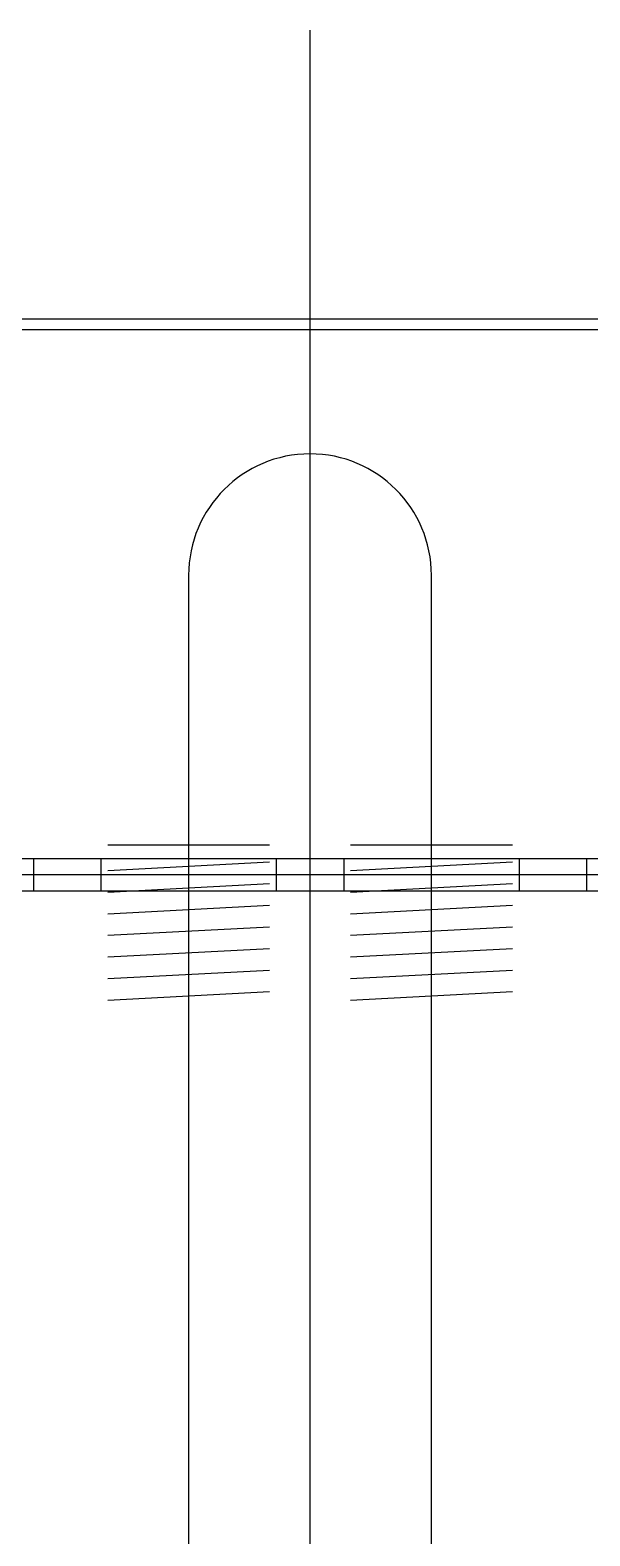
# Model space of a CAD drawing. Header units: millimetres. Extents: x 198973 to 319987, y 50799 to 202761.
# Drawn here: x 214412 to 214620, y 87858 to 88417 of the extents above; entities that cross this region are included whole.
import ezdxf

# ---------------------------------------------------------------- set-up
doc = ezdxf.new("R2010")
doc.units = ezdxf.units.MM
doc.header["$LTSCALE"] = 1000
doc.linetypes.add('CENTER', pattern=[2, 1.25, -0.25, 0.25, -0.25])
doc.linetypes.add('DOTE', pattern=[2.42, 2, -0.2, 0.02, -0.2])
doc.layers.add('DOTE', color=8, linetype='CENTER')
doc.layers.add('PUB_HATCH', color=8, linetype='Continuous')

msp = doc.modelspace()

# ---------------------------------------------------------------- linework, layer by layer
at = {"layer": 'DOTE', "linetype": 'DOTE'}
for p, q in [((214516.23, 87018.5), (214516.23, 88416.5)), ((221207.98, 88103.41), (204761.96, 88103.41))]:
    msp.add_line(p, q, dxfattribs=at)
at = {"layer": 'PUB_HATCH'}
for p, q in [((213857.23, 88309.41), (215174.23, 88309.41)), ((215174.23, 88305.41), (213857.23, 88305.41)), ((214471.23, 88214.41), (214471.23, 87192.41)), ((214561.23, 87192.41), (214561.23, 88214.41)), ((213626.23, 88109.41), (215406.23, 88109.41)), ((213808.73, 88109.41), (215223.73, 88109.41)), ((213626.23, 88097.41), (215406.23, 88097.41))]:
    msp.add_line(p, q, dxfattribs=at)
at = {"layer": 'PUB_HATCH', "ltscale": 0.5}
for p, q in [((214413.73, 88109.41), (214413.73, 88097.41)), ((214438.73, 88109.41), (214438.73, 88097.41)), ((214441.23, 88114.41), (214501.23, 88114.41)), ((214441.23, 88114.41), (214501.23, 88114.41)), ((214441.23, 88114.41), (214501.23, 88114.41)), ((214441.23, 88114.41), (214501.23, 88114.41)), ((214441.23, 88114.41), (214501.23, 88114.41)), ((214441.23, 88114.41), (214501.23, 88114.41)), ((214441.23, 88114.41), (214501.23, 88114.41)), ((214441.23, 88114.41), (214501.23, 88114.41)), ((214441.23, 88114.41), (214501.23, 88114.41)), ((214441.23, 88114.41), (214501.23, 88114.41)), ((214441.23, 88114.41), (214501.23, 88114.41)), ((214441.23, 88114.41), (214501.23, 88114.41)), ((214441.23, 88114.41), (214501.23, 88114.41)), ((214441.23, 88114.41), (214501.23, 88114.41)), ((214441.23, 88114.41), (214501.23, 88114.41)), ((214441.23, 88114.41), (214501.23, 88114.41)), ((214441.23, 88114.41), (214501.23, 88114.41)), ((214441.23, 88114.41), (214501.23, 88114.41)), ((214441.23, 88114.41), (214501.23, 88114.41)), ((214441.23, 88114.41), (214501.23, 88114.41)), ((214441.23, 88114.41), (214501.23, 88114.41)), ((214441.23, 88114.41), (214501.23, 88114.41)), ((214441.23, 88114.41), (214501.23, 88114.41)), ((214441.23, 88114.41), (214501.23, 88114.41)), ((214441.23, 88114.41), (214501.23, 88114.41)), ((214441.23, 88114.41), (214501.23, 88114.41)), ((214503.73, 88109.41), (214503.73, 88097.41)), ((214528.73, 88109.41), (214528.73, 88097.41)), ((214531.23, 88114.41), (214591.23, 88114.41)), ((214531.23, 88114.41), (214591.23, 88114.41)), ((214531.23, 88114.41), (214591.23, 88114.41)), ((214531.23, 88114.41), (214591.23, 88114.41)), ((214531.23, 88114.41), (214591.23, 88114.41)), ((214531.23, 88114.41), (214591.23, 88114.41)), ((214531.23, 88114.41), (214591.23, 88114.41)), ((214531.23, 88114.41), (214591.23, 88114.41)), ((214531.23, 88114.41), (214591.23, 88114.41)), ((214531.23, 88114.41), (214591.23, 88114.41)), ((214531.23, 88114.41), (214591.23, 88114.41)), ((214531.23, 88114.41), (214591.23, 88114.41)), ((214531.23, 88114.41), (214591.23, 88114.41)), ((214531.23, 88114.41), (214591.23, 88114.41)), ((214531.23, 88114.41), (214591.23, 88114.41)), ((214531.23, 88114.41), (214591.23, 88114.41)), ((214531.23, 88114.41), (214591.23, 88114.41)), ((214531.23, 88114.41), (214591.23, 88114.41)), ((214531.23, 88114.41), (214591.23, 88114.41)), ((214531.23, 88114.41), (214591.23, 88114.41)), ((214531.23, 88114.41), (214591.23, 88114.41)), ((214531.23, 88114.41), (214591.23, 88114.41)), ((214531.23, 88114.41), (214591.23, 88114.41)), ((214531.23, 88114.41), (214591.23, 88114.41)), ((214531.23, 88114.41), (214591.23, 88114.41)), ((214531.23, 88114.41), (214591.23, 88114.41)), ((214593.73, 88109.41), (214593.73, 88097.41)), ((214618.73, 88109.41), (214618.73, 88097.41)), ((214501.23, 88107.99), (214441.23, 88104.84)), ((214501.23, 88107.99), (214441.23, 88104.84)), ((214501.23, 88107.99), (214441.23, 88104.84)), ((214501.23, 88107.99), (214441.23, 88104.84)), ((214501.23, 88107.99), (214441.23, 88104.84)), ((214501.23, 88107.99), (214441.23, 88104.84)), ((214501.23, 88107.99), (214441.23, 88104.84)), ((214501.23, 88107.99), (214441.23, 88104.84)), ((214501.23, 88107.99), (214441.23, 88104.84)), ((214501.23, 88107.99), (214441.23, 88104.84)), ((214501.23, 88107.99), (214441.23, 88104.84)), ((214501.23, 88107.99), (214441.23, 88104.84)), ((214501.23, 88107.99), (214441.23, 88104.84)), ((214501.23, 88107.99), (214441.23, 88104.84)), ((214501.23, 88107.99), (214441.23, 88104.84)), ((214501.23, 88107.99), (214441.23, 88104.84)), ((214501.23, 88107.99), (214441.23, 88104.84)), ((214501.23, 88107.99), (214441.23, 88104.84)), ((214501.23, 88107.99), (214441.23, 88104.84)), ((214501.23, 88107.99), (214441.23, 88104.84)), ((214501.23, 88107.99), (214441.23, 88104.84)), ((214501.23, 88107.99), (214441.23, 88104.84)), ((214501.23, 88107.99), (214441.23, 88104.84)), ((214501.23, 88107.99), (214441.23, 88104.84)), ((214501.23, 88107.99), (214441.23, 88104.84)), ((214501.23, 88107.99), (214441.23, 88104.84)), ((214591.23, 88107.99), (214531.23, 88104.84)), ((214591.23, 88107.99), (214531.23, 88104.84)), ((214591.23, 88107.99), (214531.23, 88104.84)), ((214591.23, 88107.99), (214531.23, 88104.84)), ((214591.23, 88107.99), (214531.23, 88104.84)), ((214591.23, 88107.99), (214531.23, 88104.84)), ((214591.23, 88107.99), (214531.23, 88104.84)), ((214591.23, 88107.99), (214531.23, 88104.84)), ((214591.23, 88107.99), (214531.23, 88104.84)), ((214591.23, 88107.99), (214531.23, 88104.84)), ((214591.23, 88107.99), (214531.23, 88104.84)), ((214591.23, 88107.99), (214531.23, 88104.84)), ((214591.23, 88107.99), (214531.23, 88104.84)), ((214591.23, 88107.99), (214531.23, 88104.84)), ((214591.23, 88107.99), (214531.23, 88104.84)), ((214591.23, 88107.99), (214531.23, 88104.84)), ((214591.23, 88107.99), (214531.23, 88104.84)), ((214591.23, 88107.99), (214531.23, 88104.84)), ((214591.23, 88107.99), (214531.23, 88104.84)), ((214591.23, 88107.99), (214531.23, 88104.84)), ((214591.23, 88107.99), (214531.23, 88104.84)), ((214591.23, 88107.99), (214531.23, 88104.84)), ((214591.23, 88107.99), (214531.23, 88104.84)), ((214591.23, 88107.99), (214531.23, 88104.84)), ((214591.23, 88107.99), (214531.23, 88104.84)), ((214591.23, 88107.99), (214531.23, 88104.84)), ((214501.23, 88099.98), (214441.23, 88096.83)), ((214501.23, 88099.98), (214441.23, 88096.83)), ((214501.23, 88099.98), (214441.23, 88096.83)), ((214501.23, 88099.98), (214441.23, 88096.83)), ((214501.23, 88099.98), (214441.23, 88096.83)), ((214501.23, 88099.98), (214441.23, 88096.83)), ((214501.23, 88099.98), (214441.23, 88096.83)), ((214501.23, 88099.98), (214441.23, 88096.83)), ((214501.23, 88099.98), (214441.23, 88096.83)), ((214501.23, 88099.98), (214441.23, 88096.83)), ((214501.23, 88099.98), (214441.23, 88096.83)), ((214501.23, 88099.98), (214441.23, 88096.83)), ((214501.23, 88099.98), (214441.23, 88096.83)), ((214501.23, 88099.98), (214441.23, 88096.83)), ((214501.23, 88099.98), (214441.23, 88096.83)), ((214501.23, 88099.98), (214441.23, 88096.83)), ((214501.23, 88099.98), (214441.23, 88096.83)), ((214501.23, 88099.98), (214441.23, 88096.83)), ((214501.23, 88099.98), (214441.23, 88096.83)), ((214501.23, 88099.98), (214441.23, 88096.83)), ((214501.23, 88099.98), (214441.23, 88096.83)), ((214501.23, 88099.98), (214441.23, 88096.83)), ((214501.23, 88099.98), (214441.23, 88096.83)), ((214501.23, 88099.98), (214441.23, 88096.83)), ((214501.23, 88099.98), (214441.23, 88096.83)), ((214501.23, 88099.98), (214441.23, 88096.83)), ((214591.23, 88099.98), (214531.23, 88096.83)), ((214591.23, 88099.98), (214531.23, 88096.83)), ((214591.23, 88099.98), (214531.23, 88096.83)), ((214591.23, 88099.98), (214531.23, 88096.83)), ((214591.23, 88099.98), (214531.23, 88096.83)), ((214591.23, 88099.98), (214531.23, 88096.83)), ((214591.23, 88099.98), (214531.23, 88096.83)), ((214591.23, 88099.98), (214531.23, 88096.83)), ((214591.23, 88099.98), (214531.23, 88096.83)), ((214591.23, 88099.98), (214531.23, 88096.83)), ((214591.23, 88099.98), (214531.23, 88096.83)), ((214591.23, 88099.98), (214531.23, 88096.83)), ((214591.23, 88099.98), (214531.23, 88096.83)), ((214591.23, 88099.98), (214531.23, 88096.83)), ((214591.23, 88099.98), (214531.23, 88096.83)), ((214591.23, 88099.98), (214531.23, 88096.83)), ((214591.23, 88099.98), (214531.23, 88096.83)), ((214591.23, 88099.98), (214531.23, 88096.83)), ((214591.23, 88099.98), (214531.23, 88096.83)), ((214591.23, 88099.98), (214531.23, 88096.83)), ((214591.23, 88099.98), (214531.23, 88096.83)), ((214591.23, 88099.98), (214531.23, 88096.83)), ((214591.23, 88099.98), (214531.23, 88096.83)), ((214591.23, 88099.98), (214531.23, 88096.83)), ((214591.23, 88099.98), (214531.23, 88096.83)), ((214591.23, 88099.98), (214531.23, 88096.83)), ((214501.23, 88091.97), (214441.23, 88088.82)), ((214501.23, 88091.97), (214441.23, 88088.82)), ((214501.23, 88091.97), (214441.23, 88088.82)), ((214501.23, 88091.97), (214441.23, 88088.82)), ((214501.23, 88091.97), (214441.23, 88088.82)), ((214501.23, 88091.97), (214441.23, 88088.82)), ((214501.23, 88091.97), (214441.23, 88088.82)), ((214501.23, 88091.97), (214441.23, 88088.82)), ((214501.23, 88091.97), (214441.23, 88088.82)), ((214501.23, 88091.97), (214441.23, 88088.82)), ((214501.23, 88091.97), (214441.23, 88088.82)), ((214501.23, 88091.97), (214441.23, 88088.82)), ((214501.23, 88091.97), (214441.23, 88088.82)), ((214501.23, 88091.97), (214441.23, 88088.82)), ((214501.23, 88091.97), (214441.23, 88088.82)), ((214501.23, 88091.97), (214441.23, 88088.82)), ((214501.23, 88091.97), (214441.23, 88088.82)), ((214501.23, 88091.97), (214441.23, 88088.82)), ((214501.23, 88091.97), (214441.23, 88088.82)), ((214501.23, 88091.97), (214441.23, 88088.82)), ((214501.23, 88091.97), (214441.23, 88088.82)), ((214501.23, 88091.97), (214441.23, 88088.82)), ((214501.23, 88091.97), (214441.23, 88088.82)), ((214501.23, 88091.97), (214441.23, 88088.82)), ((214501.23, 88091.97), (214441.23, 88088.82)), ((214501.23, 88091.97), (214441.23, 88088.82)), ((214591.23, 88091.97), (214531.23, 88088.82)), ((214591.23, 88091.97), (214531.23, 88088.82)), ((214591.23, 88091.97), (214531.23, 88088.82)), ((214591.23, 88091.97), (214531.23, 88088.82)), ((214591.23, 88091.97), (214531.23, 88088.82)), ((214591.23, 88091.97), (214531.23, 88088.82)), ((214591.23, 88091.97), (214531.23, 88088.82)), ((214591.23, 88091.97), (214531.23, 88088.82)), ((214591.23, 88091.97), (214531.23, 88088.82)), ((214591.23, 88091.97), (214531.23, 88088.82)), ((214591.23, 88091.97), (214531.23, 88088.82)), ((214591.23, 88091.97), (214531.23, 88088.82)), ((214591.23, 88091.97), (214531.23, 88088.82)), ((214591.23, 88091.97), (214531.23, 88088.82)), ((214591.23, 88091.97), (214531.23, 88088.82)), ((214591.23, 88091.97), (214531.23, 88088.82)), ((214591.23, 88091.97), (214531.23, 88088.82)), ((214591.23, 88091.97), (214531.23, 88088.82)), ((214591.23, 88091.97), (214531.23, 88088.82)), ((214591.23, 88091.97), (214531.23, 88088.82)), ((214591.23, 88091.97), (214531.23, 88088.82)), ((214591.23, 88091.97), (214531.23, 88088.82)), ((214591.23, 88091.97), (214531.23, 88088.82)), ((214591.23, 88091.97), (214531.23, 88088.82)), ((214591.23, 88091.97), (214531.23, 88088.82)), ((214591.23, 88091.97), (214531.23, 88088.82)), ((214501.23, 88083.95), (214441.23, 88080.81)), ((214501.23, 88083.95), (214441.23, 88080.81)), ((214501.23, 88083.95), (214441.23, 88080.81)), ((214501.23, 88083.95), (214441.23, 88080.81)), ((214501.23, 88083.95), (214441.23, 88080.81)), ((214501.23, 88083.95), (214441.23, 88080.81)), ((214501.23, 88083.95), (214441.23, 88080.81)), ((214501.23, 88083.95), (214441.23, 88080.81)), ((214501.23, 88083.95), (214441.23, 88080.81)), ((214501.23, 88083.95), (214441.23, 88080.81)), ((214501.23, 88083.95), (214441.23, 88080.81)), ((214501.23, 88083.95), (214441.23, 88080.81)), ((214501.23, 88083.95), (214441.23, 88080.81)), ((214501.23, 88083.95), (214441.23, 88080.81)), ((214501.23, 88083.95), (214441.23, 88080.81)), ((214501.23, 88083.95), (214441.23, 88080.81)), ((214501.23, 88083.95), (214441.23, 88080.81)), ((214501.23, 88083.95), (214441.23, 88080.81)), ((214501.23, 88083.95), (214441.23, 88080.81)), ((214501.23, 88083.95), (214441.23, 88080.81)), ((214501.23, 88083.95), (214441.23, 88080.81)), ((214501.23, 88083.95), (214441.23, 88080.81)), ((214501.23, 88083.95), (214441.23, 88080.81)), ((214501.23, 88083.95), (214441.23, 88080.81)), ((214501.23, 88083.95), (214441.23, 88080.81)), ((214501.23, 88083.95), (214441.23, 88080.81)), ((214591.23, 88083.95), (214531.23, 88080.81)), ((214591.23, 88083.95), (214531.23, 88080.81)), ((214591.23, 88083.95), (214531.23, 88080.81)), ((214591.23, 88083.95), (214531.23, 88080.81)), ((214591.23, 88083.95), (214531.23, 88080.81)), ((214591.23, 88083.95), (214531.23, 88080.81)), ((214591.23, 88083.95), (214531.23, 88080.81)), ((214591.23, 88083.95), (214531.23, 88080.81)), ((214591.23, 88083.95), (214531.23, 88080.81)), ((214591.23, 88083.95), (214531.23, 88080.81)), ((214591.23, 88083.95), (214531.23, 88080.81)), ((214591.23, 88083.95), (214531.23, 88080.81)), ((214591.23, 88083.95), (214531.23, 88080.81)), ((214591.23, 88083.95), (214531.23, 88080.81)), ((214591.23, 88083.95), (214531.23, 88080.81)), ((214591.23, 88083.95), (214531.23, 88080.81)), ((214591.23, 88083.95), (214531.23, 88080.81)), ((214591.23, 88083.95), (214531.23, 88080.81)), ((214591.23, 88083.95), (214531.23, 88080.81)), ((214591.23, 88083.95), (214531.23, 88080.81)), ((214591.23, 88083.95), (214531.23, 88080.81)), ((214591.23, 88083.95), (214531.23, 88080.81)), ((214591.23, 88083.95), (214531.23, 88080.81)), ((214591.23, 88083.95), (214531.23, 88080.81)), ((214591.23, 88083.95), (214531.23, 88080.81)), ((214591.23, 88083.95), (214531.23, 88080.81)), ((214501.23, 88075.94), (214441.23, 88072.8)), ((214501.23, 88075.94), (214441.23, 88072.8)), ((214501.23, 88075.94), (214441.23, 88072.8)), ((214501.23, 88075.94), (214441.23, 88072.8)), ((214501.23, 88075.94), (214441.23, 88072.8)), ((214501.23, 88075.94), (214441.23, 88072.8)), ((214501.23, 88075.94), (214441.23, 88072.8)), ((214501.23, 88075.94), (214441.23, 88072.8)), ((214501.23, 88075.94), (214441.23, 88072.8)), ((214501.23, 88075.94), (214441.23, 88072.8)), ((214501.23, 88075.94), (214441.23, 88072.8)), ((214501.23, 88075.94), (214441.23, 88072.8)), ((214501.23, 88075.94), (214441.23, 88072.8)), ((214501.23, 88075.94), (214441.23, 88072.8)), ((214501.23, 88075.94), (214441.23, 88072.8)), ((214501.23, 88075.94), (214441.23, 88072.8)), ((214501.23, 88075.94), (214441.23, 88072.8)), ((214501.23, 88075.94), (214441.23, 88072.8)), ((214501.23, 88075.94), (214441.23, 88072.8)), ((214501.23, 88075.94), (214441.23, 88072.8)), ((214501.23, 88075.94), (214441.23, 88072.8)), ((214501.23, 88075.94), (214441.23, 88072.8)), ((214501.23, 88075.94), (214441.23, 88072.8)), ((214501.23, 88075.94), (214441.23, 88072.8)), ((214501.23, 88075.94), (214441.23, 88072.8)), ((214501.23, 88075.94), (214441.23, 88072.8)), ((214591.23, 88075.94), (214531.23, 88072.8)), ((214591.23, 88075.94), (214531.23, 88072.8)), ((214591.23, 88075.94), (214531.23, 88072.8)), ((214591.23, 88075.94), (214531.23, 88072.8)), ((214591.23, 88075.94), (214531.23, 88072.8)), ((214591.23, 88075.94), (214531.23, 88072.8)), ((214591.23, 88075.94), (214531.23, 88072.8)), ((214591.23, 88075.94), (214531.23, 88072.8)), ((214591.23, 88075.94), (214531.23, 88072.8)), ((214591.23, 88075.94), (214531.23, 88072.8)), ((214591.23, 88075.94), (214531.23, 88072.8)), ((214591.23, 88075.94), (214531.23, 88072.8)), ((214591.23, 88075.94), (214531.23, 88072.8)), ((214591.23, 88075.94), (214531.23, 88072.8)), ((214591.23, 88075.94), (214531.23, 88072.8)), ((214591.23, 88075.94), (214531.23, 88072.8)), ((214591.23, 88075.94), (214531.23, 88072.8)), ((214591.23, 88075.94), (214531.23, 88072.8)), ((214591.23, 88075.94), (214531.23, 88072.8)), ((214591.23, 88075.94), (214531.23, 88072.8)), ((214591.23, 88075.94), (214531.23, 88072.8)), ((214591.23, 88075.94), (214531.23, 88072.8)), ((214591.23, 88075.94), (214531.23, 88072.8)), ((214591.23, 88075.94), (214531.23, 88072.8)), ((214591.23, 88075.94), (214531.23, 88072.8)), ((214591.23, 88075.94), (214531.23, 88072.8)), ((214501.23, 88067.93), (214441.23, 88064.79)), ((214501.23, 88067.93), (214441.23, 88064.79)), ((214501.23, 88067.93), (214441.23, 88064.79)), ((214501.23, 88067.93), (214441.23, 88064.79)), ((214501.23, 88067.93), (214441.23, 88064.79)), ((214501.23, 88067.93), (214441.23, 88064.79)), ((214501.23, 88067.93), (214441.23, 88064.79)), ((214501.23, 88067.93), (214441.23, 88064.79)), ((214501.23, 88067.93), (214441.23, 88064.79)), ((214501.23, 88067.93), (214441.23, 88064.79)), ((214501.23, 88067.93), (214441.23, 88064.79)), ((214501.23, 88067.93), (214441.23, 88064.79)), ((214501.23, 88067.93), (214441.23, 88064.79)), ((214501.23, 88067.93), (214441.23, 88064.79)), ((214501.23, 88067.93), (214441.23, 88064.79)), ((214501.23, 88067.93), (214441.23, 88064.79)), ((214501.23, 88067.93), (214441.23, 88064.79)), ((214501.23, 88067.93), (214441.23, 88064.79)), ((214501.23, 88067.93), (214441.23, 88064.79)), ((214501.23, 88067.93), (214441.23, 88064.79)), ((214501.23, 88067.93), (214441.23, 88064.79)), ((214501.23, 88067.93), (214441.23, 88064.79)), ((214501.23, 88067.93), (214441.23, 88064.79)), ((214501.23, 88067.93), (214441.23, 88064.79)), ((214501.23, 88067.93), (214441.23, 88064.79)), ((214501.23, 88067.93), (214441.23, 88064.79)), ((214591.23, 88067.93), (214531.23, 88064.79)), ((214591.23, 88067.93), (214531.23, 88064.79)), ((214591.23, 88067.93), (214531.23, 88064.79)), ((214591.23, 88067.93), (214531.23, 88064.79)), ((214591.23, 88067.93), (214531.23, 88064.79)), ((214591.23, 88067.93), (214531.23, 88064.79)), ((214591.23, 88067.93), (214531.23, 88064.79)), ((214591.23, 88067.93), (214531.23, 88064.79)), ((214591.23, 88067.93), (214531.23, 88064.79)), ((214591.23, 88067.93), (214531.23, 88064.79)), ((214591.23, 88067.93), (214531.23, 88064.79)), ((214591.23, 88067.93), (214531.23, 88064.79)), ((214591.23, 88067.93), (214531.23, 88064.79)), ((214591.23, 88067.93), (214531.23, 88064.79)), ((214591.23, 88067.93), (214531.23, 88064.79)), ((214591.23, 88067.93), (214531.23, 88064.79)), ((214591.23, 88067.93), (214531.23, 88064.79)), ((214591.23, 88067.93), (214531.23, 88064.79)), ((214591.23, 88067.93), (214531.23, 88064.79)), ((214591.23, 88067.93), (214531.23, 88064.79)), ((214591.23, 88067.93), (214531.23, 88064.79)), ((214591.23, 88067.93), (214531.23, 88064.79)), ((214591.23, 88067.93), (214531.23, 88064.79)), ((214591.23, 88067.93), (214531.23, 88064.79)), ((214591.23, 88067.93), (214531.23, 88064.79)), ((214591.23, 88067.93), (214531.23, 88064.79)), ((214501.23, 88059.92), (214441.23, 88056.78)), ((214501.23, 88059.92), (214441.23, 88056.78)), ((214501.23, 88059.92), (214441.23, 88056.78)), ((214501.23, 88059.92), (214441.23, 88056.78)), ((214501.23, 88059.92), (214441.23, 88056.78)), ((214501.23, 88059.92), (214441.23, 88056.78)), ((214501.23, 88059.92), (214441.23, 88056.78)), ((214501.23, 88059.92), (214441.23, 88056.78)), ((214501.23, 88059.92), (214441.23, 88056.78)), ((214501.23, 88059.92), (214441.23, 88056.78)), ((214501.23, 88059.92), (214441.23, 88056.78)), ((214501.23, 88059.92), (214441.23, 88056.78)), ((214501.23, 88059.92), (214441.23, 88056.78)), ((214501.23, 88059.92), (214441.23, 88056.78)), ((214501.23, 88059.92), (214441.23, 88056.78)), ((214501.23, 88059.92), (214441.23, 88056.78)), ((214501.23, 88059.92), (214441.23, 88056.78)), ((214501.23, 88059.92), (214441.23, 88056.78)), ((214501.23, 88059.92), (214441.23, 88056.78)), ((214501.23, 88059.92), (214441.23, 88056.78)), ((214501.23, 88059.92), (214441.23, 88056.78)), ((214501.23, 88059.92), (214441.23, 88056.78)), ((214501.23, 88059.92), (214441.23, 88056.78)), ((214501.23, 88059.92), (214441.23, 88056.78)), ((214501.23, 88059.92), (214441.23, 88056.78)), ((214501.23, 88059.92), (214441.23, 88056.78)), ((214591.23, 88059.92), (214531.23, 88056.78)), ((214591.23, 88059.92), (214531.23, 88056.78)), ((214591.23, 88059.92), (214531.23, 88056.78)), ((214591.23, 88059.92), (214531.23, 88056.78)), ((214591.23, 88059.92), (214531.23, 88056.78)), ((214591.23, 88059.92), (214531.23, 88056.78)), ((214591.23, 88059.92), (214531.23, 88056.78)), ((214591.23, 88059.92), (214531.23, 88056.78)), ((214591.23, 88059.92), (214531.23, 88056.78)), ((214591.23, 88059.92), (214531.23, 88056.78)), ((214591.23, 88059.92), (214531.23, 88056.78)), ((214591.23, 88059.92), (214531.23, 88056.78)), ((214591.23, 88059.92), (214531.23, 88056.78)), ((214591.23, 88059.92), (214531.23, 88056.78)), ((214591.23, 88059.92), (214531.23, 88056.78)), ((214591.23, 88059.92), (214531.23, 88056.78)), ((214591.23, 88059.92), (214531.23, 88056.78)), ((214591.23, 88059.92), (214531.23, 88056.78)), ((214591.23, 88059.92), (214531.23, 88056.78)), ((214591.23, 88059.92), (214531.23, 88056.78)), ((214591.23, 88059.92), (214531.23, 88056.78)), ((214591.23, 88059.92), (214531.23, 88056.78)), ((214591.23, 88059.92), (214531.23, 88056.78)), ((214591.23, 88059.92), (214531.23, 88056.78)), ((214591.23, 88059.92), (214531.23, 88056.78)), ((214591.23, 88059.92), (214531.23, 88056.78))]:
    msp.add_line(p, q, dxfattribs=at)
at = {"layer": 'PUB_HATCH'}
msp.add_arc((214516.23, 88214.41), 45, 0, 180, dxfattribs=at)

doc.saveas('drawing.dxf')
